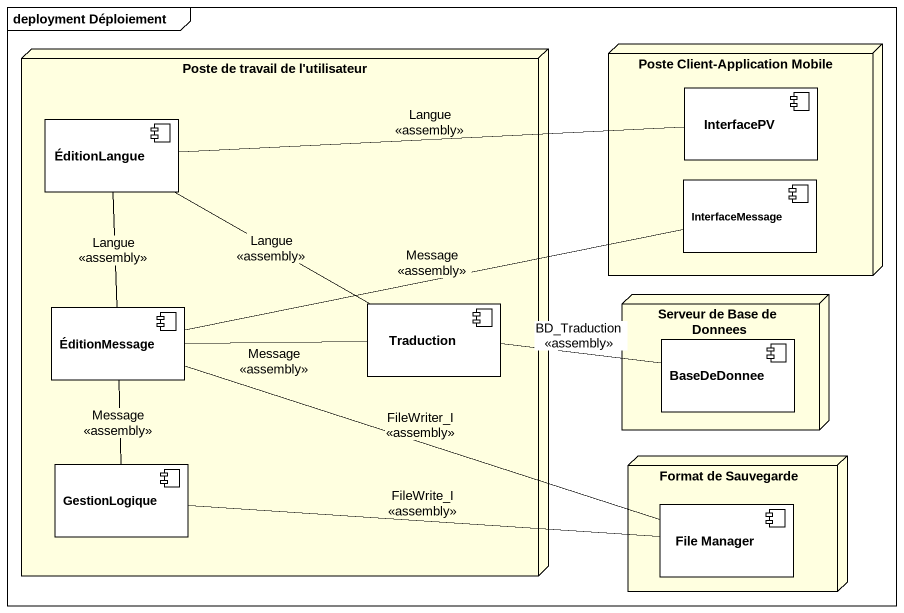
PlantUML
@startuml
mainframe deployment Déploiement
node "Poste de travail de l'utilisateur" as Poste_de_travail_de_l #FFFFE0 {
  component ÉditionLangue
  component ÉditionMessage
  component Traduction
  component GestionLogique
}
node "Poste Client-Application Mobile" as Poste_Client_Application #FFFFE0 {
  component InterfacePV
  component InterfaceMessage
}
node "Serveur de Base de Donnees" as Serveur_de_Base_de_Donnees #FFFFE0 {
  component BaseDeDonnee
}
node "Format de Sauvegarde" as Format_de_Sauvegarde #FFFFE0 {
  component "File Manager" as File_Manager
}
InterfacePV -left- ÉditionLangue : Langue\n<<assembly>>
ÉditionLangue -- ÉditionMessage : Langue\n<<assembly>>
ÉditionLangue -right- Traduction : Langue\n<<assembly>>
InterfaceMessage -left- ÉditionMessage : Message\n<<assembly>>
ÉditionMessage -right- Traduction : Message\n<<assembly>>
ÉditionMessage -- GestionLogique : Message\n<<assembly>>
ÉditionMessage -right- File_Manager : FileWriter_I\n<<assembly>>
Traduction -right- BaseDeDonnee : BD_Traduction\n<<assembly>>
GestionLogique -right- File_Manager : FileWrite_I\n<<assembly>>
@enduml
